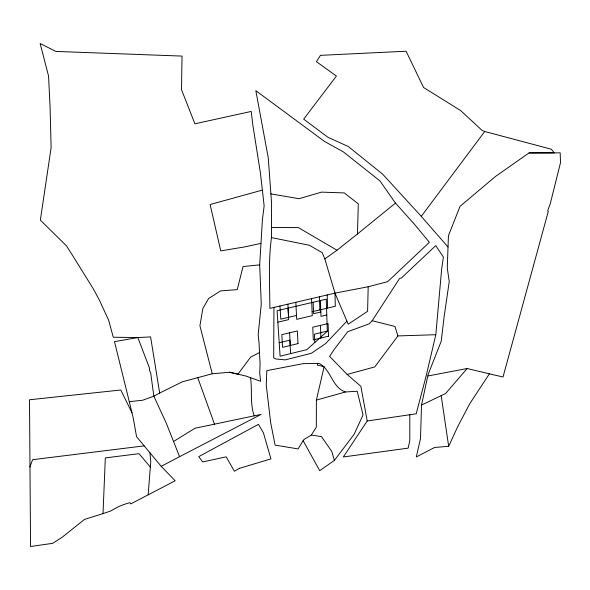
<?xml version="1.0" encoding="UTF-8"?>
<svg xmlns="http://www.w3.org/2000/svg" width="590" height="590" viewBox="0 0 590 590"><rect width="100%" height="100%" fill="white"/><g stroke="black" fill="none" stroke-linecap="round" stroke-linejoin="round"><path stroke-width="0.89" d="M317.671 363.411L317.361 365.166L324.139 366.589L316.388 400.101L316.314 427.138L311.314 435.037L303.754 439.705L298.053 448.901L275.088 445.125L270.626 422.418L266.245 384.931L266.835 370.638L303.186 363.647L319.102 363.388C331.219 369.502 331.809 387.261 345.401 391.981L357.193 391.236L363.049 414.932L354.089 434.343L334.405 460.362L319.736 470.68L303.135 440.708M273.944 307.42L273.686 357.776L275.751 358.956L285.258 359.885L311.365 353.285L325.776 343.454L346.913 321.167M368.182 286.762L367.6 311.321L348.211 324.198L334.973 293.134L324.847 258.929L322.184 252.66L309.418 245.285L271.466 237.6L271.584 203.38L268.266 157.936L255.839 90.683L324.625 141.504L343.314 151.851L379.93 180.894L395.477 203.093L414.718 224.569L429.395 242.32L387.637 281.688L368.182 286.762L334.973 293.134L269.881 308.364C269.726 284.727 268.28 261.082 271.466 237.6M324.847 258.929L336.986 250.226L357.459 233.994L358.307 203.904L344.317 192.937L321.535 192.119L299.019 198.719L270.803 193.859M421.518 405.065L420.508 438.473L416.311 456.933L434.587 447.471L448.673 446.305L457.766 426.518L469.861 403.531L489.405 373.831L503.012 377.017L548.302 211.404L547.616 210.925L550.278 203.668L560.5 162.722L560.175 152.847L529.075 152.913L495.563 176.403L460.075 206.286L448.43 235.661L447.272 267.919L449.241 281.57L444.211 316.122L441.195 341.293L428.038 374.731L421.518 405.065L445.583 393.53L467.155 368.521L489.405 373.831M131.961 412.764L120.788 390.005L29.5 399.769L30.555 546.524L52.665 543.338L61.957 537.409L84.481 519.414L103.021 513.61L105.322 457.914L139.026 453.673L150.391 467.14M159.676 393.058L182.266 381.826L212.253 373.772L229.694 372.261L245.919 376.044L260.574 381.273L259.755 373.028L260.072 363.875L259.017 342.525L258.184 334.626L261.267 304.204L259.689 264.873L262.395 219.79L264.143 205.858L260.426 173.091L252.852 125.109L251.207 111.444L194.914 123.797L181.514 89.717L182.022 56.087L55.821 51.426L40.127 43.476L48.55 76.007L50.069 106.945L51.123 147.64L40.363 220.1L66.449 245.838L72.614 255.514L93.456 289.078L99.349 300.045L108.648 320.208L113.28 337.237L137.853 337.569L150.597 336.897L159.676 393.058L153.843 396.2L142.691 400.234L129.291 401.665L114.49 341.647L137.853 337.569L149.55 368.241L149.609 370.645L150.693 372.91L153.843 396.2L166.122 422.809L179.574 456.675L161.195 466.321L136.555 436.711L133.355 418.546L129.291 401.665M148.142 494.84L150.775 461.638L149.963 452.825M367.201 420.98L416.201 413.804L426.164 375.904L435.818 334.707L441.645 269.158L443.378 257.078L435.767 245.595L401.37 278.052L399.607 278.436L372.179 320.717L369.156 323.836L347.724 331.72L334.242 349.391L329.611 356.367L347.119 374.451L360.881 386.354L367.201 420.98L343.336 456.962L408.162 448.149L409.792 440.76L409.792 414.741M29.847 467.074L32.627 459.684L144.174 445.87M448.024 247.004L421.267 216.353L484.729 131.496L551.267 149.211L554.401 152.876L529.075 152.913M435.818 334.707L397.903 335.931L374.761 366.914L347.119 374.451M357.459 233.994L395.477 203.093M173.777 441.335L195.032 428.229L261.112 414.401L179.574 456.675M259.305 352.65L250.58 357.186L237.947 374.178L229.694 372.261M103.021 513.61L110.507 511.088L117.071 507.4A46.101 30.901 -19.1 0 1 128.952 502.916L129.97 502.658L130.692 503.934L175.149 480.776L161.195 466.321M345.401 391.981L316.388 400.101M262.24 190.142L210.114 204.524L220.756 250.883L244.083 247.011L260.839 243.427M279.203 342.709L289.845 340.142L290.627 353.609M327.303 331.093L314.455 334.191L314.802 342.525M277.853 322.177L288.643 319.618L287.979 308.157M320.835 311.985L313.607 313.696L313.128 302.25M326.779 314.979L320.997 316.358L320.414 300.539M296.505 315.451L280.803 319.168L279.962 306.011M312.11 311.756L335.327 306.262L334.973 293.134M428.089 375.948L467.155 368.521M259.689 264.873L243.028 266.555L237.246 289.631L220.586 290.899L208.617 298.518L202.879 308.459L199.914 325.783L212.253 373.772M271.739 227.519L298.363 227.593L336.986 250.226M311.314 435.037L321.521 436.659L331.757 451.409L334.405 460.362M372.179 320.717L394.99 326.477L397.903 335.931M484.729 131.496L482.126 130.442L460.643 110.551L423.583 87.512L406.104 51.227L320.429 55.349L316.439 61.692L336.418 76.051L303.673 119.151L327.974 137.315L348.248 146.482L382.645 174.153L421.267 216.353M254.238 415.854C249.813 403.722 252.365 390.27 250.558 377.696M197.746 377.666L214.524 424.225M441.173 395.61L448.673 446.305M287.898 304.152L288.665 317.309M289.572 332.797L290.31 345.467M295.811 302.301L296.711 319.352L312.272 315.657L311.55 298.614M319.382 296.785L319.876 309.92M320.451 325.385L320.923 338.033M327.192 294.956L327.612 308.091M327.31 331.285L306.881 349.634L280.088 356.183L277.101 310.716L326.255 299.167L327.31 331.285M239.429 468.335L234.392 471.248L226.191 456.837L202.68 461.948L198.727 456.63L258.45 424.343L263.428 432.839L270.95 458.887L239.429 468.335M298.002 343.601L282.595 347.34L281.791 334.67L297.331 330.938L298.002 343.601M328.512 336.189L313.305 339.884L312.766 327.229L328.106 323.549L328.512 336.189"/></g></svg>
